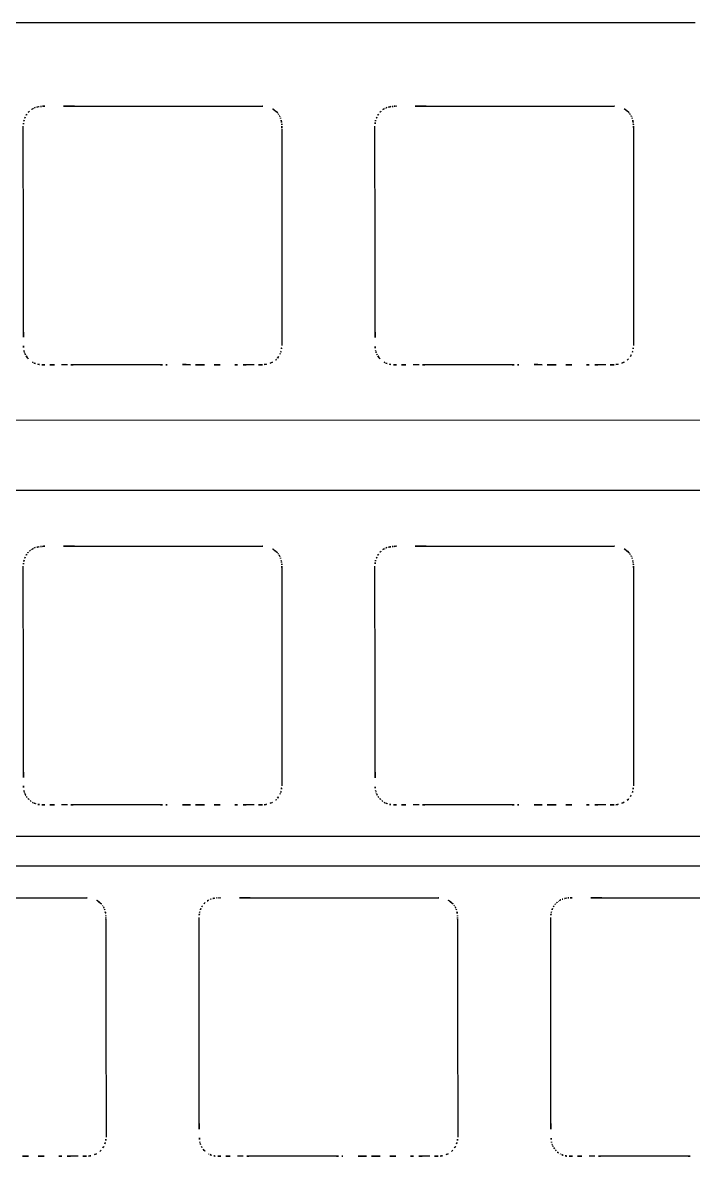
# Model space of a CAD drawing. Header units: millimetres. Extents: x 1963163760 to 1963164260, y 1135949646 to 1135950337.
# Drawn here: x 1963163908.2 to 1963163944.5, y 1135949712.3 to 1135949773.6 of the extents above; entities that cross this region are included whole.
import ezdxf

# ---------------------------------------------------------------- set-up
doc = ezdxf.new("R2010")
doc.units = ezdxf.units.MM

msp = doc.modelspace()

# ---------------------------------------------------------------- linework, layer by layer
for p, q in [((1963163940.986485, 1135949773.64599), (1963163901.532353, 1135949773.645883)), ((1963163944.645207, 1135949773.645937), (1963163940.986485, 1135949773.64599)), ((1963163911.014928, 1135949769.121393), (1963163921.206517, 1135949769.121637)), ((1963163930.064976, 1135949769.121393), (1963163940.256505, 1135949769.121637)), ((1963163908.250645, 1135949761.29339), (1963163908.245518, 1135949768.05018)), ((1963163922.250767, 1135949767.882623), (1963163922.250829, 1135949767.542566)), ((1963163927.300694, 1135949761.29339), (1963163927.295567, 1135949768.05018)), ((1963163941.300755, 1135949767.967798), (1963163941.300694, 1135949767.882608)), ((1963163941.300694, 1135949767.882608), (1963163941.300755, 1135949767.202463)), ((1963163922.250767, 1135949767.202493), (1963163922.250371, 1135949765.068933)), ((1963163922.250829, 1135949767.542566), (1963163922.250767, 1135949767.202493)), ((1963163941.300755, 1135949767.202463), (1963163941.300389, 1135949765.068926)), ((1963163922.250371, 1135949765.068933), (1963163922.250462, 1135949764.002161)), ((1963163941.300389, 1135949765.068926), (1963163941.30045, 1135949764.002161)), ((1963163922.250462, 1135949764.002161), (1963163922.250767, 1135949762.935388)), ((1963163941.30045, 1135949764.002161), (1963163941.300755, 1135949762.935388)), ((1963163922.250767, 1135949762.935388), (1963163922.252476, 1135949756.156946)), ((1963163941.300755, 1135949762.935388), (1963163941.302403, 1135949756.156946)), ((1963163908.251134, 1135949760.523393), (1963163908.250645, 1135949761.29339)), ((1963163927.301121, 1135949760.523393), (1963163927.300694, 1135949761.29339)), ((1963163908.251439, 1135949759.753381), (1963163908.251134, 1135949760.523393)), ((1963163927.301427, 1135949759.753381), (1963163927.301121, 1135949760.523393)), ((1963163908.251622, 1135949758.213266), (1963163908.251439, 1135949759.753381)), ((1963163927.30161, 1135949758.213266), (1963163927.301427, 1135949759.753381)), ((1963163908.251714, 1135949757.552336), (1963163908.251622, 1135949758.213266)), ((1963163927.301701, 1135949757.552336), (1963163927.30161, 1135949758.213266)), ((1963163908.251958, 1135949757.221918), (1963163908.251714, 1135949757.552336)), ((1963163927.301945, 1135949757.221918), (1963163927.301701, 1135949757.552336)), ((1963163908.252415, 1135949756.891565), (1963163908.251958, 1135949757.221918)), ((1963163927.302403, 1135949756.891565), (1963163927.301945, 1135949757.221918)), ((1963163910.632664, 1135949755.120359), (1963163910.31757, 1135949755.118997)), ((1963163911.122411, 1135949755.121252), (1963163910.94785, 1135949755.121225)), ((1963163911.296971, 1135949755.121118), (1963163911.122411, 1135949755.121252)), ((1963163911.646031, 1135949755.120897), (1963163911.296971, 1135949755.121118)), ((1963163911.995091, 1135949755.120806), (1963163911.646031, 1135949755.120897)), ((1963163912.693272, 1135949755.120691), (1963163911.995091, 1135949755.120806)), ((1963163914.18781, 1135949755.120493), (1963163912.693272, 1135949755.120691)), ((1963163914.935094, 1135949755.120332), (1963163914.18781, 1135949755.120493)), ((1963163915.682408, 1135949755.119928), (1963163914.935094, 1135949755.120332)), ((1963163920.537114, 1135949755.123853), (1963163920.324986, 1135949755.124689)), ((1963163920.749181, 1135949755.122812), (1963163920.537114, 1135949755.123853)), ((1963163929.682713, 1135949755.120359), (1963163929.367619, 1135949755.118997)), ((1963163930.172459, 1135949755.121252), (1963163929.997899, 1135949755.121225)), ((1963163930.346959, 1135949755.121118), (1963163930.172459, 1135949755.121252)), ((1963163930.696049, 1135949755.120897), (1963163930.346959, 1135949755.121118)), ((1963163931.04514, 1135949755.120806), (1963163930.696049, 1135949755.120897)), ((1963163931.743321, 1135949755.120691), (1963163931.04514, 1135949755.120806)), ((1963163933.237828, 1135949755.120493), (1963163931.743321, 1135949755.120691)), ((1963163933.985081, 1135949755.120332), (1963163933.237828, 1135949755.120493)), ((1963163934.732335, 1135949755.119928), (1963163933.985081, 1135949755.120332)), ((1963163939.587163, 1135949755.123853), (1963163939.375035, 1135949755.124689)), ((1963163939.799229, 1135949755.122812), (1963163939.587163, 1135949755.123853)), ((1963163978.244944, 1135949752.111871), (1963163871.985844, 1135949752.1098)), ((1963163978.244944, 1135949748.311872), (1963163872.048713, 1135949748.312414)), ((1963163911.014928, 1135949745.289774), (1963163921.206517, 1135949745.290018)), ((1963163930.064976, 1135949745.289774), (1963163940.256505, 1135949745.290018)), ((1963163908.250645, 1135949737.461786), (1963163908.245518, 1135949744.218576)), ((1963163922.250767, 1135949744.136209), (1963163922.250645, 1135949744.051004)), ((1963163922.250645, 1135949744.051004), (1963163922.250798, 1135949743.710943)), ((1963163927.300694, 1135949737.461786), (1963163927.295567, 1135949744.218576)), ((1963163941.300755, 1135949744.136209), (1963163941.300694, 1135949744.051004)), ((1963163941.300694, 1135949744.051004), (1963163941.300755, 1135949743.370859)), ((1963163922.250767, 1135949743.370859), (1963163922.250371, 1135949741.237327)), ((1963163922.250798, 1135949743.710943), (1963163922.250767, 1135949743.370859)), ((1963163941.300755, 1135949743.370859), (1963163941.300389, 1135949741.237327)), ((1963163922.250371, 1135949741.237327), (1963163922.250462, 1135949740.170557)), ((1963163941.300389, 1135949741.237327), (1963163941.30045, 1135949740.170557)), ((1963163922.250462, 1135949740.170557), (1963163922.250767, 1135949739.103784)), ((1963163941.30045, 1135949740.170557), (1963163941.300755, 1135949739.103784)), ((1963163922.250767, 1135949739.103784), (1963163922.252476, 1135949732.325342)), ((1963163941.300755, 1135949739.103784), (1963163941.302403, 1135949732.325342)), ((1963163908.251134, 1135949736.691789), (1963163908.250645, 1135949737.461786)), ((1963163927.301121, 1135949736.691789), (1963163927.300694, 1135949737.461786)), ((1963163908.251439, 1135949735.921777), (1963163908.251134, 1135949736.691789)), ((1963163927.301427, 1135949735.921777), (1963163927.301121, 1135949736.691789)), ((1963163908.251622, 1135949734.381677), (1963163908.251439, 1135949735.921777)), ((1963163927.30161, 1135949734.381677), (1963163927.301427, 1135949735.921777)), ((1963163908.251714, 1135949733.720735), (1963163908.251622, 1135949734.381677)), ((1963163927.301701, 1135949733.720735), (1963163927.30161, 1135949734.381677)), ((1963163908.251958, 1135949733.39032), (1963163908.251714, 1135949733.720735)), ((1963163908.252415, 1135949733.059976), (1963163908.251958, 1135949733.39032)), ((1963163927.301945, 1135949733.39032), (1963163927.301701, 1135949733.720735)), ((1963163927.302403, 1135949733.059976), (1963163927.301945, 1135949733.39032)), ((1963163910.632664, 1135949731.288755), (1963163910.31757, 1135949731.287401)), ((1963163911.122411, 1135949731.289646), (1963163910.94785, 1135949731.289621)), ((1963163911.296971, 1135949731.289499), (1963163911.122411, 1135949731.289646)), ((1963163911.995091, 1135949731.289201), (1963163911.296971, 1135949731.289499)), ((1963163912.693272, 1135949731.289087), (1963163911.995091, 1135949731.289201)), ((1963163914.18781, 1135949731.288881), (1963163912.693272, 1135949731.289087)), ((1963163914.935094, 1135949731.288713), (1963163914.18781, 1135949731.288881)), ((1963163915.682408, 1135949731.288309), (1963163914.935094, 1135949731.288713)), ((1963163920.537114, 1135949731.292248), (1963163920.324986, 1135949731.293081)), ((1963163920.749181, 1135949731.291193), (1963163920.537114, 1135949731.292248)), ((1963163929.682713, 1135949731.288755), (1963163929.367619, 1135949731.287401)), ((1963163930.172459, 1135949731.289646), (1963163929.997899, 1135949731.289621)), ((1963163930.346959, 1135949731.289499), (1963163930.172459, 1135949731.289646)), ((1963163931.04514, 1135949731.289201), (1963163930.346959, 1135949731.289499)), ((1963163931.743321, 1135949731.289087), (1963163931.04514, 1135949731.289201)), ((1963163933.237828, 1135949731.288881), (1963163931.743321, 1135949731.289087)), ((1963163933.985081, 1135949731.288713), (1963163933.237828, 1135949731.288881)), ((1963163934.732335, 1135949731.288309), (1963163933.985081, 1135949731.288713)), ((1963163939.587163, 1135949731.292248), (1963163939.375035, 1135949731.293085)), ((1963163939.799229, 1135949731.291193), (1963163939.587163, 1135949731.292248)), ((1963164073.452379, 1135949729.575873), (1963163861.820518, 1135949729.575873)), ((1963163861.820518, 1135949727.975873), (1963164073.452379, 1135949727.975873)), ((1963163901.489964, 1135949726.258875), (1963163911.681554, 1135949726.259118)), ((1963163920.539952, 1135949726.258875), (1963163930.73148, 1135949726.259119)), ((1963163939.58994, 1135949726.258875), (1963163949.781529, 1135949726.259119)), ((1963163912.725804, 1135949725.105295), (1963163912.725743, 1135949725.020105)), ((1963163912.725743, 1135949725.020105), (1963163912.725804, 1135949724.680059)), ((1963163917.77567, 1135949718.430887), (1963163917.770543, 1135949725.187677)), ((1963163931.775792, 1135949725.10531), (1963163931.77567, 1135949725.020136)), ((1963163931.77567, 1135949725.020136), (1963163931.775792, 1135949724.680048)), ((1963163936.825719, 1135949718.430887), (1963163936.820592, 1135949725.187677)), ((1963163912.725743, 1135949724.33999), (1963163912.725377, 1135949722.206426)), ((1963163912.725804, 1135949724.680059), (1963163912.725743, 1135949724.33999)), ((1963163931.775792, 1135949724.33996), (1963163931.775365, 1135949722.206428)), ((1963163931.775792, 1135949724.680048), (1963163931.775792, 1135949724.33996)), ((1963163912.725377, 1135949722.206426), (1963163912.725438, 1135949721.139656)), ((1963163931.775365, 1135949722.206428), (1963163931.775426, 1135949721.139658)), ((1963163912.725438, 1135949721.139656), (1963163912.725743, 1135949720.072885)), ((1963163931.775426, 1135949721.139658), (1963163931.775792, 1135949720.072885)), ((1963163912.725743, 1135949720.072885), (1963163912.727452, 1135949713.294443)), ((1963163931.775792, 1135949720.072885), (1963163931.77744, 1135949713.294444)), ((1963163917.776158, 1135949717.660889), (1963163917.77567, 1135949718.430887)), ((1963163936.826146, 1135949717.660889), (1963163936.825719, 1135949718.430887)), ((1963163917.776402, 1135949716.890877), (1963163917.776158, 1135949717.660889)), ((1963163936.826451, 1135949716.890877), (1963163936.826146, 1135949717.660889)), ((1963163917.776524, 1135949715.350763), (1963163917.776402, 1135949716.890877)), ((1963163936.826573, 1135949715.350763), (1963163936.826451, 1135949716.890877)), ((1963163917.776646, 1135949714.689836), (1963163917.776524, 1135949715.350763)), ((1963163936.826695, 1135949714.689836), (1963163936.826573, 1135949715.350763)), ((1963163917.776921, 1135949714.359427), (1963163917.776646, 1135949714.689836)), ((1963163917.77744, 1135949714.029093), (1963163917.776921, 1135949714.359427)), ((1963163936.826939, 1135949714.359427), (1963163936.826695, 1135949714.689836)), ((1963163936.827428, 1135949714.029093), (1963163936.826939, 1135949714.359427)), ((1963163911.01212, 1135949712.261364), (1963163910.800023, 1135949712.262201)), ((1963163911.224278, 1135949712.260309), (1963163911.01212, 1135949712.261364)), ((1963163920.157689, 1135949712.257843), (1963163919.842595, 1135949712.256494)), ((1963163920.647435, 1135949712.258732), (1963163920.472874, 1135949712.258707)), ((1963163920.821934, 1135949712.258585), (1963163920.647435, 1135949712.258732)), ((1963163921.520116, 1135949712.258301), (1963163920.821934, 1135949712.258585)), ((1963163922.218297, 1135949712.258188), (1963163921.520116, 1135949712.258301)), ((1963163923.712804, 1135949712.257988), (1963163922.218297, 1135949712.258188)), ((1963163924.460057, 1135949712.257817), (1963163923.712804, 1135949712.257988)), ((1963163925.207371, 1135949712.25741), (1963163924.460057, 1135949712.257817)), ((1963163930.062138, 1135949712.261364), (1963163929.850011, 1135949712.262201)), ((1963163930.274205, 1135949712.260309), (1963163930.062138, 1135949712.261364)), ((1963163939.207738, 1135949712.257843), (1963163938.892613, 1135949712.256494)), ((1963163939.697453, 1135949712.258732), (1963163939.522862, 1135949712.258707)), ((1963163939.871983, 1135949712.258585), (1963163939.697453, 1135949712.258732)), ((1963163940.221074, 1135949712.258383), (1963163939.871983, 1135949712.258585)), ((1963163940.570134, 1135949712.258301), (1963163940.221074, 1135949712.258383)), ((1963163941.268285, 1135949712.258188), (1963163940.570134, 1135949712.258301)), ((1963163942.762852, 1135949712.257988), (1963163941.268285, 1135949712.258188)), ((1963163943.510106, 1135949712.257817), (1963163942.762852, 1135949712.257988)), ((1963163944.257359, 1135949712.25741), (1963163943.510106, 1135949712.257817))]:
    msp.add_line(p, q)
for centre, radius, start, end in [((1963163909.201943, 1135949768.146768), 0.95132, 115.07685807, 118.11525518), ((1963163909.29253, 1135949767.95808), 1.160618, 110.17175799, 115.17938284), ((1963163909.290908, 1135949767.918617), 1.197198, 101.85817834, 109.44756905), ((1963163909.293706, 1135949767.900817), 1.215193, 99.22135, 101.81485401), ((1963163909.362815, 1135949767.281583), 1.837761, 94.2660199, 98.25432552), ((1963163909.37928, 1135949767.064625), 2.055342, 91.33499915, 94.27384105), ((1963163909.364674, 1135949763.742992), 5.37652, 89.881783, 90.35465298), ((1963163909.331455, 1135949794.855921), 25.736458, 270.0986553, 270.29595342), ((1963163910.471348, 1135949542.742718), 226.379328, 89.8624262, 90.25486249), ((1963163921.648564, 1135949780.545828), 11.43274, 267.78410331, 268.06494002), ((1963163921.226905, 1135949768.063453), 1.056755, 42.25286314, 88.06882197), ((1963163928.264745, 1135949768.122298), 0.978942, 115.15239696, 118.10185916), ((1963163928.34704, 1135949767.94648), 1.173066, 110.1836775, 115.14089618), ((1963163928.340896, 1135949767.918617), 1.197198, 101.85817834, 109.44756905), ((1963163928.343694, 1135949767.900817), 1.215193, 99.22135, 101.81485401), ((1963163928.412803, 1135949767.281583), 1.837761, 94.2660199, 98.25432552), ((1963163928.429268, 1135949767.064625), 2.055342, 91.33499915, 94.27384105), ((1963163928.414616, 1135949763.757772), 5.36174, 89.88161908, 90.35514483), ((1963163928.381352, 1135949794.89138), 25.771917, 270.09858699, 270.29574851), ((1963163929.521375, 1135949542.724895), 226.397151, 89.8624262, 90.25484883), ((1963163940.326509, 1135949770.922479), 1.802202, 267.77386402, 268.92892294), ((1963163940.272812, 1135949768.055991), 1.064789, 42.40196248, 88.92326648), ((1963163909.419322, 1135949768.066908), 1.172447, 156.61574913, 165.37046074), ((1963163909.196441, 1135949768.163862), 0.929393, 145.5984631, 156.64844116), ((1963163909.318602, 1135949768.065206), 1.085998, 133.25418935, 144.9452172), ((1963163909.164811, 1135949768.228961), 0.861348, 118.51324824, 133.26762197), ((1963163921.741505, 1135949768.52956), 0.362446, 37.99524367, 42.41316936), ((1963163921.014133, 1135949767.981669), 1.273039, 33.08583707, 37.27531922), ((1963163921.348521, 1135949768.199989), 0.873692, 26.95556053, 33.06092866), ((1963163921.296824, 1135949768.180661), 0.928555, 23.47377316, 26.57263258), ((1963163920.986146, 1135949768.045411), 1.267396, 18.8992494, 23.48755071), ((1963163920.983158, 1135949768.063998), 1.264338, 10.82188673, 18.05846765), ((1963163928.469309, 1135949768.066908), 1.172447, 156.61574913, 165.37046074), ((1963163928.246428, 1135949768.163862), 0.929393, 145.5984631, 156.64844116), ((1963163928.368371, 1135949768.065866), 1.08544, 133.27045349, 144.96708782), ((1963163928.213789, 1135949768.229877), 0.860062, 118.4832476, 133.26148554), ((1963163940.761736, 1135949768.503362), 0.402077, 38.32148438, 42.30815773), ((1963163939.980515, 1135949767.924415), 1.374301, 33.18248782, 37.06212958), ((1963163940.415801, 1135949768.209506), 0.853964, 26.91230718, 33.15788287), ((1963163940.334192, 1135949768.17361), 0.942995, 23.55979478, 26.61276331), ((1963163940.036195, 1135949768.045411), 1.267396, 18.8992494, 23.48755071), ((1963163940.048385, 1135949768.068391), 1.248546, 10.75517902, 18.08271951), ((1963163910.921109, 1135949767.924925), 2.678521, 173.94277616, 177.31970356), ((1963163909.407895, 1135949768.085374), 1.156825, 166.1125029, 173.93667706), ((1963163920.996824, 1135949768.066785), 1.250392, 8.26568492, 10.81402888), ((1963163920.162743, 1135949767.983914), 2.088066, 3.60475568, 7.22564283), ((1963163919.880773, 1135949767.970404), 2.370332, 0.96647669, 3.50214701), ((1963163937.103051, 1135949767.925203), 14.852345, 179.8357474, 180.1642526), ((1963163918.533726, 1135949767.989084), 3.717102, 359.67165734, 0.32834266), ((1963163929.485701, 1135949767.948798), 2.192479, 172.35343675, 177.34965159), ((1963163928.689032, 1135949768.054856), 1.388782, 167.17917935, 172.31666239), ((1963163939.913699, 1135949768.042889), 1.385625, 8.45185877, 10.75187025), ((1963163939.212852, 1135949767.984888), 2.087884, 3.57828486, 7.19934292), ((1963163938.799371, 1135949767.963821), 2.501878, 1.06643181, 3.46882178), ((1963163933.930001, 1135949767.999655), 7.370823, 359.7523639, 0.08341029), ((1963163992.436498, 1135949757.060448), 84.184252, 180.11493849, 180.6220102), ((1963163974.613513, 1135949756.982955), 47.311198, 180.11067646, 181.06715569), ((1963163909.846882, 1135949756.164319), 1.589775, 180.64008404, 189.86500237), ((1963163920.046404, 1135949756.27307), 2.209127, 352.23314947, 356.98683915), ((1963163928.68536, 1135949756.127466), 1.375079, 181.06868615, 189.86210531), ((1963163939.130987, 1135949756.269439), 2.174328, 352.20462484, 357.03436039), ((1963163908.984821, 1135949756.021169), 0.715966, 190.39813747, 196.56151908), ((1963163908.918582, 1135949756.011302), 0.64973, 197.39248268, 203.34824229), ((1963163909.734775, 1135949756.364283), 1.53898, 203.37075325, 205.88471888), ((1963163909.584303, 1135949756.29812), 1.374734, 206.14164952, 210.44926377), ((1963163909.23868, 1135949756.095021), 0.973855, 210.45314584, 239.69209025), ((1963163921.348818, 1135949756.022251), 0.861191, 311.34913704, 321.24720779), ((1963163921.107019, 1135949756.192624), 1.156553, 322.16329786, 334.88279028), ((1963163921.211317, 1135949756.144827), 1.041829, 334.8280907, 340.4507253), ((1963163921.292743, 1135949756.103312), 0.95128, 341.16597267, 352.21911417), ((1963163928.034809, 1135949756.021169), 0.715966, 190.39813747, 196.56151908), ((1963163927.848505, 1135949755.9725), 0.523557, 197.26798886, 201.85730752), ((1963163928.604119, 1135949756.274003), 1.337102, 201.79372084, 203.59037612), ((1963163928.853779, 1135949756.390609), 1.612578, 203.83727595, 205.65573966), ((1963163928.582835, 1135949756.270998), 1.316594, 206.0686862, 210.61057524), ((1963163928.290917, 1135949756.097073), 0.976793, 210.54939562, 239.63585651), ((1963163940.372416, 1135949756.050755), 0.900024, 311.4115065, 327.59253217), ((1963163940.183163, 1135949756.170902), 1.124193, 327.59211518, 340.53101414), ((1963163940.349108, 1135949756.101644), 0.944705, 341.13690409, 352.26676086), ((1963163909.213204, 1135949756.063455), 0.933766, 240.06421127, 246.22950704), ((1963163909.257779, 1135949756.16311), 1.042935, 246.19517028, 257.62884135), ((1963163909.263202, 1135949756.242463), 1.121669, 258.22667493, 269.38662369), ((1963163909.873311, 1135949816.216778), 61.099086, 269.41662352, 269.82558404), ((1963163909.805125, 1135949876.76239), 121.644472, 269.94451153, 270.24136593), ((1963163911.134235, 1135949629.91897), 125.202394, 90.08529544, 90.22953597), ((1963163915.727076, 1135949810.221746), 55.101836, 269.95355471, 270.25203482), ((1963163915.223804, 1135949839.602997), 84.485845, 270.50568641, 270.62498843), ((1963163916.911265, 1135949684.987703), 70.138658, 89.67255899, 90.62567141), ((1963163916.246828, 1135949632.206105), 122.923726, 89.30566695, 89.50345263), ((1963163918.63826, 1135949830.035882), 74.920504, 269.31029814, 269.95945599), ((1963163918.6305, 1135949821.209418), 66.094037, 269.96076739, 270.6964779), ((1963163920.520686, 1135949665.690285), 89.436582, 90.42433621, 90.69624569), ((1963163920.128491, 1135949692.524834), 62.600163, 89.82016081, 90.24728093), ((1963163920.481241, 1135949703.288639), 51.834865, 89.2701063, 89.70382802), ((1963163921.15736, 1135949756.354971), 1.235773, 269.26670445, 276.68050296), ((1963163921.123969, 1135949756.576922), 1.460121, 276.96871641, 290.17965801), ((1963163921.297004, 1135949756.106099), 0.958508, 290.17992179, 310.36293524), ((1963163928.267418, 1135949756.071922), 0.943244, 240.09521315, 246.19850324), ((1963163928.308549, 1135949756.165783), 1.045721, 246.21201408, 257.61845032), ((1963163928.313151, 1135949756.24246), 1.121665, 258.22865751, 269.38860447), ((1963163928.926641, 1135949816.804433), 61.686745, 269.41905508, 269.82405404), ((1963163928.85971, 1135949874.392627), 119.274711, 269.94116474, 270.24398875), ((1963163930.184284, 1135949629.91897), 125.202394, 90.08529544, 90.22953597), ((1963163934.777013, 1135949810.245183), 55.125272, 269.95356837, 270.25198018), ((1963163934.337915, 1135949833.104355), 77.98689, 270.50071386, 270.62996111), ((1963163935.961751, 1135949684.980369), 70.145997, 89.67294147, 90.6260129), ((1963163935.294667, 1135949632.206109), 122.923749, 89.30464233, 89.50242814), ((1963163937.687707, 1135949830.046567), 74.931181, 269.31085834, 269.95986581), ((1963163937.681, 1135949821.223639), 66.108251, 269.96033026, 270.69587672), ((1963163939.570673, 1135949665.690285), 89.436582, 90.42433621, 90.69624569), ((1963163939.178514, 1135949692.508459), 62.616538, 89.82017447, 90.24725361), ((1963163939.534069, 1135949703.683378), 51.440118, 89.26777004, 89.70464763), ((1963163940.207236, 1135949756.356385), 1.237191, 269.26849416, 276.67804099), ((1963163940.173957, 1135949756.576922), 1.460121, 276.96871641, 290.17965801), ((1963163940.346992, 1135949756.106099), 0.958508, 290.17992179, 310.36293524), ((1963163909.054862, 1135949744.499729), 0.713436, 126.47222718, 138.38766094), ((1963163909.915036, 1135949743.320963), 2.172669, 124.29521109, 126.23508958), ((1963163909.100523, 1135949744.515419), 0.726932, 118.50225775, 124.30450148), ((1963163909.201943, 1135949744.315179), 0.95132, 115.07685807, 118.11525518), ((1963163909.295188, 1135949744.119703), 1.167892, 110.17955412, 115.15568476), ((1963163909.289882, 1135949744.090255), 1.193799, 101.84214102, 109.45297402), ((1963163909.288837, 1135949744.097206), 1.186782, 99.20586317, 101.86159687), ((1963163909.362815, 1135949743.449979), 1.837761, 94.2660199, 98.25432552), ((1963163909.37928, 1135949743.233021), 2.055342, 91.33499915, 94.27384105), ((1963163909.364674, 1135949739.911388), 5.37652, 89.881783, 90.35465298), ((1963163909.356776, 1135949763.671084), 18.383197, 270.05919043, 270.3354052), ((1963163910.46912, 1135949518.911106), 226.379326, 89.86185247, 90.25428876), ((1963163921.583818, 1135949755.117135), 9.834357, 267.80127327, 268.12044547), ((1963163921.22692, 1135949744.231954), 1.056673, 42.24921695, 88.13739359), ((1963163928.213848, 1135949744.398261), 0.860114, 118.4858696, 133.26365994), ((1963163928.264745, 1135949744.290709), 0.978942, 115.15239696, 118.10185916), ((1963163928.349747, 1135949744.107975), 1.180478, 110.19144798, 115.11722209), ((1963163928.33987, 1135949744.090255), 1.193799, 101.84214102, 109.45297402), ((1963163928.338825, 1135949744.097206), 1.186782, 99.20586317, 101.86159687), ((1963163928.412803, 1135949743.449979), 1.837761, 94.2660199, 98.25432552), ((1963163928.429268, 1135949743.233021), 2.055342, 91.33499915, 94.27384105), ((1963163928.414616, 1135949739.926168), 5.36174, 89.88161908, 90.35514483), ((1963163928.401817, 1135949765.112444), 19.824562, 270.06901225, 270.32532369), ((1963163929.519147, 1135949518.893283), 226.397148, 89.86186613, 90.25428876), ((1963163940.326685, 1135949747.09995), 1.811292, 267.77945486, 268.93161458), ((1963163940.272852, 1135949744.224433), 1.064729, 42.40156642, 88.9204246), ((1963163909.407895, 1135949744.25377), 1.156825, 166.1125029, 173.93667706), ((1963163909.428532, 1135949744.232296), 1.182119, 156.66018274, 165.34210866), ((1963163909.195972, 1135949744.332275), 0.928979, 145.58454623, 156.63933634), ((1963163909.48212, 1135949744.119611), 1.285309, 138.36712884, 144.97329548), ((1963163921.540582, 1135949744.516474), 0.633193, 32.5756096, 42.27479536), ((1963163921.149913, 1135949744.267499), 1.096454, 26.95016607, 32.54769665), ((1963163921.296824, 1135949744.349057), 0.928555, 23.47377316, 26.57263258), ((1963163920.986146, 1135949744.213807), 1.267396, 18.8992494, 23.48755071), ((1963163920.983158, 1135949744.232394), 1.264338, 10.82188673, 18.05846765), ((1963163920.996147, 1135949744.235117), 1.251069, 8.26342076, 10.81108179), ((1963163928.689367, 1135949744.223215), 1.389117, 167.18073363, 172.3175994), ((1963163928.47852, 1135949744.232296), 1.182119, 156.66018274, 165.34210866), ((1963163928.24596, 1135949744.332275), 0.928979, 145.58454623, 156.63933634), ((1963163928.368272, 1135949744.234478), 1.085217, 133.2743769, 144.97479619), ((1963163940.761736, 1135949744.671758), 0.402077, 38.32148438, 42.30815773), ((1963163939.977256, 1135949744.090556), 1.378261, 33.18665174, 37.05526383), ((1963163940.416973, 1135949744.378558), 0.852622, 26.90867214, 33.16386558), ((1963163940.334192, 1135949744.342006), 0.942995, 23.55979478, 26.61276331), ((1963163940.036195, 1135949744.213807), 1.267396, 18.8992494, 23.48755071), ((1963163940.048385, 1135949744.236787), 1.248546, 10.75517902, 18.08271951), ((1963163940.04594, 1135949744.233706), 1.251525, 8.32565231, 10.87283531), ((1963163910.921109, 1135949744.093321), 2.678521, 173.94277616, 177.31970356), ((1963163920.163224, 1135949744.152325), 2.087585, 3.6051664, 7.22648324), ((1963163919.881461, 1135949744.138821), 2.369643, 0.96661327, 3.50265317), ((1963163918.536389, 1135949744.157503), 3.71444, 359.6715344, 0.3284656), ((1963163929.485353, 1135949744.117202), 2.19213, 172.35283013, 177.34943325), ((1963163939.213333, 1135949744.153299), 2.087404, 3.57870921, 7.20016977), ((1963163938.800099, 1135949744.132239), 2.501151, 1.06658205, 3.46931513), ((1963163933.930001, 1135949744.168067), 7.370823, 359.7523639, 0.08341029), ((1963163992.462914, 1135949733.228964), 84.210668, 180.11497947, 180.62191458), ((1963163973.760604, 1135949733.144322), 46.458277, 180.10402384, 181.0781408), ((1963163909.846507, 1135949732.332683), 1.5894, 180.64046651, 189.8661949), ((1963163920.046476, 1135949732.441449), 2.209054, 352.23316301, 356.98715434), ((1963163928.684714, 1135949732.295607), 1.374398, 181.06062512, 189.8562123), ((1963163939.131052, 1135949732.43782), 2.174263, 352.20465191, 357.03467486), ((1963163908.984821, 1135949732.189565), 0.715966, 190.39813747, 196.56151908), ((1963163908.917566, 1135949732.179343), 0.648654, 197.38946262, 203.35464223), ((1963163909.734378, 1135949732.532607), 1.538585, 203.37395322, 205.88825632), ((1963163909.684555, 1135949732.514659), 1.485936, 206.10445006, 211.59377773), ((1963163909.030928, 1135949732.112601), 0.718552, 211.59093815, 222.95645078), ((1963163909.559174, 1135949732.611266), 1.444981, 223.15428198, 229.40433276), ((1963163921.297976, 1135949732.273122), 0.956832, 290.15283709, 310.37184169), ((1963163921.348823, 1135949732.190642), 0.861183, 311.34908822, 321.24725686), ((1963163921.1069, 1135949732.361058), 1.15667, 322.16539094, 334.88425677), ((1963163921.212452, 1135949732.312884), 1.040652, 334.81916884, 340.44662516), ((1963163921.292647, 1135949732.271709), 0.951376, 341.16694034, 352.21951408), ((1963163928.034809, 1135949732.189565), 0.715966, 190.39813747, 196.56151908), ((1963163927.847768, 1135949732.140635), 0.522776, 197.26455402, 201.86073964), ((1963163928.604119, 1135949732.442399), 1.337102, 201.79372084, 203.59037612), ((1963163928.846932, 1135949732.556078), 1.605133, 203.84045635, 205.66686566), ((1963163928.734543, 1135949732.514659), 1.485936, 206.10445006, 211.59377773), ((1963163928.080915, 1135949732.112601), 0.718552, 211.59093815, 222.95645078), ((1963163928.607503, 1135949732.609819), 1.442781, 223.15743241, 229.41622025), ((1963163940.347964, 1135949732.273122), 0.956832, 290.15283709, 310.37184169), ((1963163940.372564, 1135949732.219049), 0.899849, 311.40875774, 327.5924714), ((1963163940.183091, 1135949732.339333), 1.124277, 327.59216442, 340.529826), ((1963163940.348832, 1135949732.270083), 0.944986, 341.13895168, 352.26607118), ((1963163909.188214, 1135949732.177596), 0.874296, 229.37034756, 239.70911602), ((1963163909.212314, 1135949732.229806), 0.931551, 240.04888737, 246.22928648), ((1963163909.258366, 1135949732.333229), 1.044763, 246.20417335, 257.61783688), ((1963163909.263147, 1135949732.411239), 1.122048, 258.23359781, 269.38965641), ((1963163909.860205, 1135949791.042068), 59.755916, 269.41604967, 269.83423106), ((1963163909.816966, 1135949848.249512), 116.963182, 269.93649288, 270.24523184), ((1963163911.134235, 1135949606.087366), 125.202394, 90.08529544, 90.22953597), ((1963163915.727436, 1135949784.609898), 53.321608, 269.95161494, 270.2600535), ((1963163915.223804, 1135949815.771393), 84.485845, 270.50568641, 270.62498843), ((1963163916.910806, 1135949661.156095), 70.138657, 89.67217642, 90.6253026), ((1963163916.244618, 1135949608.37449), 122.923749, 89.30464233, 89.50242814), ((1963163918.632693, 1135949805.75024), 74.466448, 269.3103801, 269.96344482), ((1963163918.629395, 1135949797.580085), 66.296292, 269.96179192, 270.69535767), ((1963163920.521039, 1135949641.175867), 90.119365, 90.42134447, 90.69114992), ((1963163920.130538, 1135949667.858556), 63.434823, 89.82436823, 90.24588759), ((1963163920.495093, 1135949680.501052), 50.790776, 89.27035217, 89.71336312), ((1963163921.157568, 1135949732.524551), 1.236941, 269.27333041, 276.66449412), ((1963163921.122142, 1135949732.751641), 1.466634, 277.00950995, 290.16091453), ((1963163928.242566, 1135949732.183217), 0.881382, 229.39173851, 239.64501003), ((1963163928.266511, 1135949732.238237), 0.940988, 240.0799079, 246.19826467), ((1963163928.309798, 1135949732.33808), 1.049809, 246.23583734, 257.59761196), ((1963163928.313145, 1135949732.41124), 1.122049, 258.23309408, 269.389151), ((1963163928.907673, 1135949790.724537), 59.438376, 269.41539401, 269.83569275), ((1963163928.86715, 1135949848.59265), 117.306317, 269.93653386, 270.24443954), ((1963163930.184284, 1135949606.087366), 125.202394, 90.08529544, 90.22953597), ((1963163934.777383, 1135949784.626907), 53.338617, 269.95161494, 270.26002618), ((1963163934.337915, 1135949809.272751), 77.98689, 270.50071386, 270.62996111), ((1963163935.960834, 1135949661.148757), 70.145994, 89.67219009, 90.62526162), ((1963163935.294667, 1135949608.37449), 122.923749, 89.30464233, 89.50242814), ((1963163937.682606, 1135949805.729214), 74.445422, 269.31028448, 269.96355411), ((1963163937.679456, 1135949797.568165), 66.284372, 269.96179192, 270.6954123), ((1963163939.571027, 1135949641.175867), 90.119365, 90.42134447, 90.69114992), ((1963163939.181256, 1135949667.558697), 63.734683, 89.8258026, 90.2453821), ((1963163939.548744, 1135949681.045462), 50.246355, 89.26673194, 89.71437397), ((1963163940.207556, 1135949732.523227), 1.235626, 269.26830293, 276.67159037), ((1963163940.17213, 1135949732.751641), 1.466634, 277.00950995, 290.16091453), ((1963163912.019776, 1135949735.023419), 8.770825, 267.78999498, 268.1484642), ((1963163911.702209, 1135949725.201775), 1.055952, 42.23142344, 88.14484256), ((1963163918.690279, 1135949725.365462), 0.862449, 118.50707434, 133.24485392), ((1963163918.725888, 1135949725.286434), 0.948912, 115.07299588, 118.11911142), ((1963163918.818254, 1135949725.093893), 1.162454, 110.17523238, 115.17492809), ((1963163918.815666, 1135949725.057036), 1.196252, 101.85764787, 109.45003626), ((1963163918.815063, 1135949725.056056), 1.197088, 99.18714013, 101.81976757), ((1963163918.886637, 1135949724.432734), 1.82407, 94.26022505, 98.28048309), ((1963163918.902801, 1135949724.227385), 2.030053, 91.31089605, 94.28460831), ((1963163918.893798, 1135949719.805189), 6.451826, 89.93843267, 90.33248184), ((1963163918.861604, 1135949748.160395), 21.903418, 270.10234362, 270.3341757), ((1963163919.987439, 1135949499.86242), 226.397128, 89.86017224, 90.25259489), ((1963163931.105356, 1135949735.987879), 9.735942, 267.79920893, 268.11999447), ((1963163930.75127, 1135949725.199741), 1.058006, 42.27923455, 88.12134791), ((1963163937.650215, 1135949725.44661), 0.743924, 129.91396568, 139.74225918), ((1963163938.014742, 1135949724.973699), 1.340756, 124.86234866, 128.89504958), ((1963163937.736568, 1135949725.372086), 0.854863, 118.50110214, 124.8269133), ((1963163937.788633, 1135949725.262076), 0.976408, 115.14857767, 118.10568487), ((1963163937.87245, 1135949725.083122), 1.174018, 110.18667222, 115.13988773), ((1963163937.866121, 1135949725.054944), 1.198384, 101.85606982, 109.43771841), ((1963163937.86507, 1135949725.056055), 1.19708, 99.18518856, 101.81781172), ((1963163937.937095, 1135949724.429857), 1.826974, 94.2682117, 98.28017979), ((1963163937.952876, 1135949724.225035), 2.032402, 91.3101443, 94.28212942), ((1963163937.943795, 1135949719.822926), 6.434089, 89.93835071, 90.33294629), ((1963163937.911592, 1135949748.160395), 21.903418, 270.10234362, 270.3341757), ((1963163939.037427, 1135949499.86242), 226.397128, 89.86017224, 90.25259489), ((1963163912.215129, 1135949725.665986), 0.36416, 37.99508791, 42.39313461), ((1963163911.795588, 1135949725.329195), 0.90214, 32.53411526, 38.44898592), ((1963163911.743961, 1135949725.296765), 0.963107, 26.96924524, 32.50886561), ((1963163911.672786, 1135949725.271925), 1.037856, 23.63698297, 26.4094215), ((1963163911.494803, 1135949725.196839), 1.231015, 18.79289769, 23.5171794), ((1963163911.47379, 1135949725.205511), 1.248204, 10.77505018, 18.10529941), ((1963163911.471605, 1135949725.202856), 1.250848, 8.32793197, 10.8758118), ((1963163919.164511, 1135949725.192324), 1.389283, 167.18197972, 172.31885507), ((1963163918.954833, 1135949725.200549), 1.183632, 156.64647706, 165.31807715), ((1963163918.714499, 1135949725.304988), 0.921587, 145.54068438, 156.68468288), ((1963163918.83855, 1135949725.207611), 1.079016, 133.23736464, 145.00438637), ((1963163931.06614, 1135949725.485766), 0.63262, 32.58917947, 42.29769426), ((1963163930.692684, 1135949725.247049), 1.075853, 26.88467523, 32.58836855), ((1963163930.820753, 1135949725.31769), 0.929696, 23.4756817, 26.57073265), ((1963163930.546553, 1135949725.196044), 1.229661, 18.85352736, 23.58505409), ((1963163930.508297, 1135949725.201509), 1.264219, 10.82155445, 18.05880899), ((1963163930.384241, 1135949725.18114), 1.389898, 8.39359868, 10.68612356), ((1963163938.18537, 1135949725.196931), 1.3598, 167.09838511, 172.3471792), ((1963163938.003847, 1135949725.201093), 1.182492, 156.6515371, 165.33089633), ((1963163937.770643, 1135949725.301761), 0.928488, 145.5914839, 156.65158014), ((1963163938.145652, 1135949725.026339), 1.393604, 139.71910468, 144.9617027), ((1963163910.63766, 1135949725.122353), 2.088065, 3.57844931, 7.19917857), ((1963163910.225637, 1135949725.10134), 2.5006, 1.0668279, 3.46973948), ((1963163909.0093, 1135949725.126596), 3.716565, 359.67161636, 0.32838364), ((1963163919.992925, 1135949725.083366), 2.224829, 172.38956023, 177.31270113), ((1963163929.687648, 1135949725.122353), 2.088065, 3.57844931, 7.19917857), ((1963163929.525435, 1135949725.111234), 2.250655, 0.93341405, 3.60319547), ((1963163928.06133, 1135949725.126604), 3.714523, 359.6715344, 0.3284656), ((1963163939.04288, 1135949725.084081), 2.224702, 172.40772442, 177.33098532), ((1963163968.623819, 1135949714.122577), 50.846465, 180.10534889, 180.98422406), ((1963163984.141399, 1135949714.120489), 47.314059, 180.11067646, 181.06711471), ((1963163910.521609, 1135949713.410933), 2.208917, 352.22316917, 356.97704527), ((1963163919.226278, 1135949713.274262), 1.441641, 180.99669791, 189.7773287), ((1963163929.606356, 1135949713.407275), 2.174014, 352.19465437, 357.02500376), ((1963163938.210548, 1135949713.264977), 1.375242, 181.06871347, 189.86152367), ((1963163911.773612, 1135949713.241344), 0.955723, 290.13508801, 310.37643491), ((1963163911.80186, 1135949713.184785), 0.894465, 311.34497472, 327.62813631), ((1963163911.607909, 1135949713.308497), 1.124511, 327.59538193, 340.53149379), ((1963163911.761084, 1135949713.241897), 0.957969, 341.23373864, 352.20895423), ((1963163918.509691, 1135949713.158644), 0.71587, 190.39774893, 196.56194693), ((1963163918.701516, 1135949713.230361), 0.920286, 197.43742417, 208.53358517), ((1963163919.001891, 1135949713.392968), 1.261851, 208.50522859, 216.59149807), ((1963163918.238768, 1135949712.825929), 0.31112, 216.52210498, 218.35273052), ((1963163918.773159, 1135949713.24839), 0.99233, 218.33575058, 239.68331139), ((1963163930.822726, 1135949713.242692), 0.957356, 290.1568694, 310.3667343), ((1963163930.849595, 1135949713.186125), 0.896999, 311.39936906, 327.63417318), ((1963163930.649214, 1135949713.313144), 1.134247, 327.63327109, 340.45635079), ((1963163930.811061, 1135949713.242067), 0.958034, 341.22430408, 352.19876351), ((1963163937.55974, 1135949713.158644), 0.71587, 190.39774893, 196.56194693), ((1963163937.373786, 1135949713.109755), 0.523731, 197.23433059, 201.82013518), ((1963163938.121965, 1135949713.407651), 1.329034, 201.75374294, 203.56052301), ((1963163938.187142, 1135949713.441463), 1.402302, 203.76240116, 205.85461105), ((1963163938.259039, 1135949713.483471), 1.485335, 206.10339928, 211.59494203), ((1963163937.605796, 1135949713.081592), 0.718371, 211.58945974, 222.95785222), ((1963163938.147698, 1135949713.595001), 1.464847, 223.210373, 229.37579271), ((1963163909.11041, 1135949786.724704), 74.47182, 269.30834452, 269.96135479), ((1963163909.103696, 1135949778.573076), 66.32019, 269.96240664, 270.69574013), ((1963163911.009208, 1135949621.464959), 90.799483, 90.42648093, 90.69426475), ((1963163910.603528, 1135949649.662346), 62.600163, 89.82016081, 90.24728093), ((1963163910.953854, 1135949659.972563), 52.288446, 89.27368555, 89.70367776), ((1963163911.632402, 1135949713.494046), 1.237339, 269.27164997, 276.67179706), ((1963163911.59586, 1135949713.725066), 1.47107, 277.0400102, 290.14965211), ((1963163918.735402, 1135949713.194592), 0.926846, 240.01948153, 246.22789258), ((1963163918.782518, 1135949713.300047), 1.042347, 246.19435056, 257.63433984), ((1963163918.788125, 1135949713.379882), 1.12159, 258.22797436, 269.38867277), ((1963163919.390996, 1135949772.570967), 60.315744, 269.41596772, 269.83020127), ((1963163919.335365, 1135949832.467548), 120.212124, 269.94132867, 270.24176207), ((1963163920.658312, 1135949587.056453), 125.202392, 90.08485831, 90.22909884), ((1963163925.245531, 1135949768.889472), 56.632075, 269.96139577, 270.25180259), ((1963163924.814582, 1135949790.241854), 77.986873, 270.4994707, 270.62871794), ((1963163926.437885, 1135949641.673911), 70.589938, 89.67594678, 90.62302116), ((1963163925.771853, 1135949589.34361), 122.923726, 89.30566695, 89.50345263), ((1963163928.161225, 1135949786.95501), 74.702119, 269.30986104, 269.96086301), ((1963163928.156429, 1135949778.183607), 65.930715, 269.95982482, 270.69739325), ((1963163930.060846, 1135949621.438852), 90.825609, 90.42739625, 90.69516644), ((1963163929.652492, 1135949649.66235), 62.600163, 89.81921825, 90.24635204), ((1963163930.008544, 1135949660.820886), 51.440109, 89.26722367, 89.70410122), ((1963163930.682227, 1135949713.493198), 1.236511, 269.26738758, 276.68102648), ((1963163930.646977, 1135949713.721707), 1.467594, 277.00996404, 290.1537836), ((1963163937.765704, 1135949713.14981), 0.878235, 229.38043332, 239.67199069), ((1963163937.789943, 1135949713.203579), 0.936906, 240.05293861, 246.19461963), ((1963163937.833524, 1135949713.303242), 1.04568, 246.21395313, 257.61727681), ((1963163937.838185, 1135949713.380347), 1.122055, 258.22914508, 269.38834494), ((1963163938.442167, 1135949772.744152), 60.488932, 269.41654156, 269.82957285), ((1963163938.384824, 1135949832.814399), 120.558974, 269.94173848, 270.24132495), ((1963163939.708264, 1135949587.104939), 125.153906, 90.08487197, 90.22913982), ((1963163944.295531, 1135949768.925601), 56.668204, 269.96140943, 270.25172057)]:
    msp.add_arc(centre, radius, start, end)

doc.saveas('drawing.dxf')
